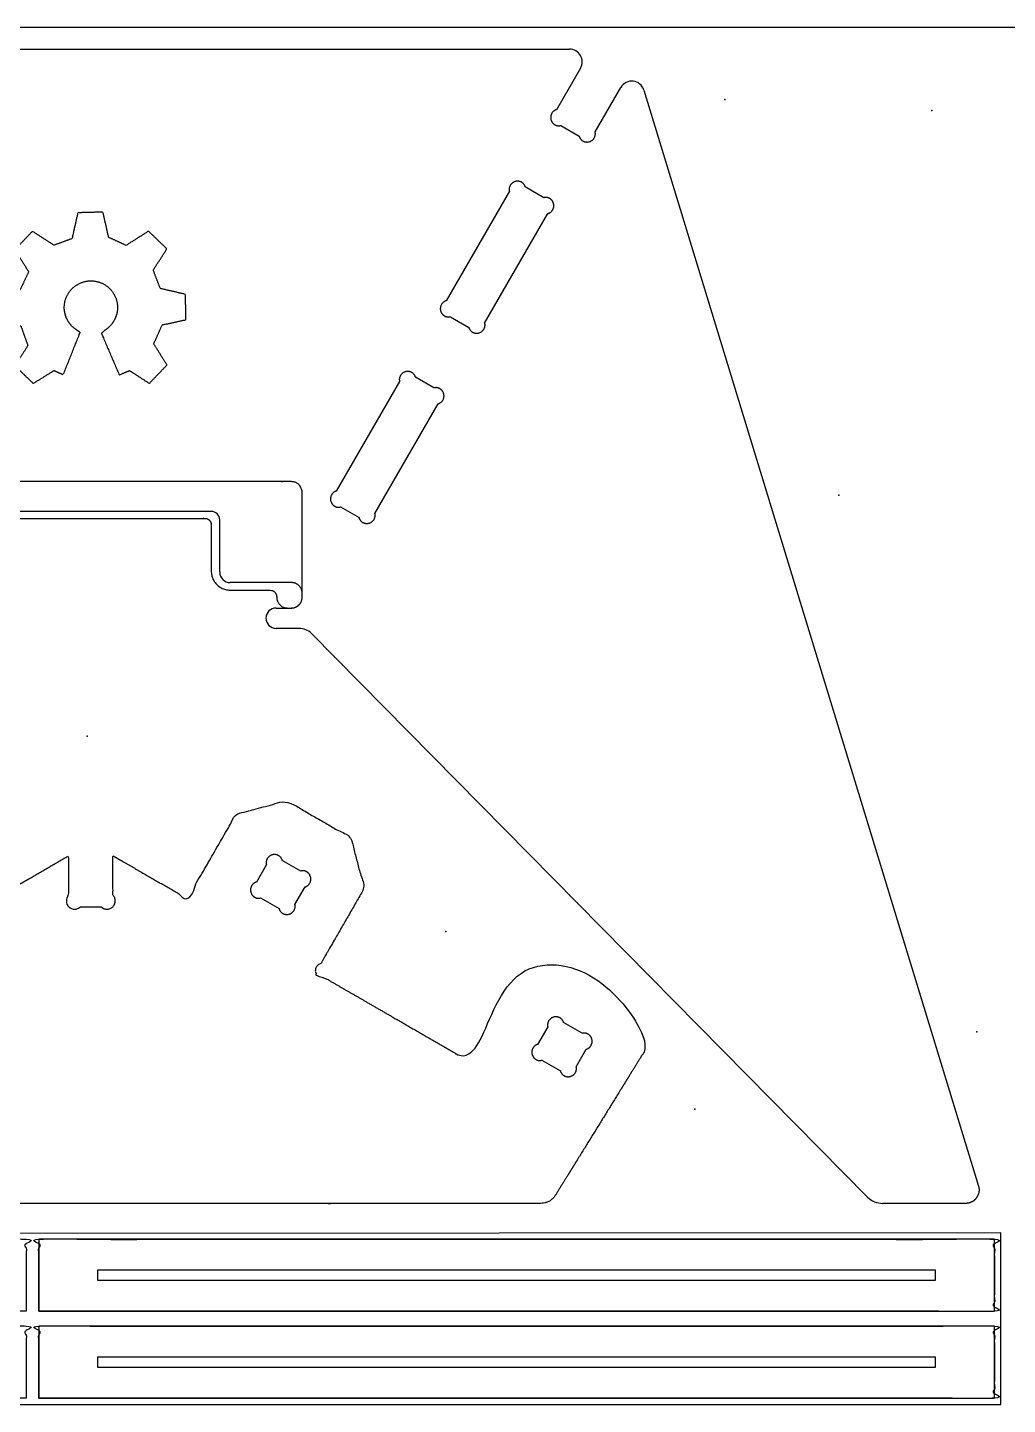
# Model space of a CAD drawing. Header units: millimetres. Extents: x 0 to 2438, y 0 to 1220.
# Drawn here: x 1238 to 1701, y 570 to 1220 of the extents above; entities that cross this region are included whole.
import ezdxf

# ---------------------------------------------------------------- set-up
doc = ezdxf.new("R2010")
doc.units = ezdxf.units.MM
doc.header["$MEASUREMENT"] = 0
for name, color, linetype, true_color in [('Board Fixings', 6, 'Continuous', 0xff00ff), ('Pockets 10mm', 5, 'Continuous', 0x0000ff), ('Pockets 5mm', 4, 'Continuous', 0x00ffff), ('Profile - inside', 30, 'Continuous', 0xff7f00), ('Profile - outside', 18, 'Continuous', 0x000000), ('Stock Perimeter', 1, 'Continuous', 0xff0007)]:
    doc.layers.add(name, color=color, linetype=linetype, true_color=true_color)

msp = doc.modelspace()

# ---------------------------------------------------------------- linework, layer by layer
at = {"layer": 'Board Fixings'}
for p in [(1567.82, 1186.09), (1665.55, 1180.78), (1621.61, 999.21), (1266.65, 885.45), (1436, 793.21), (1686.85, 745.76), (1553.68, 709.36)]:
    msp.add_point(p, dxfattribs=at)
at = {"layer": 'Pockets 10mm'}
for points, weights, knots in [([(1223.94, 1081.62), (1223.73, 1087.7), (1223.52, 1093.77), (1229.27, 1095), (1235.01, 1096.23), (1237.02, 1100.47), (1239.03, 1104.7), (1235.76, 1109.91), (1232.48, 1115.11), (1236.65, 1119.45), (1240.83, 1123.8), (1245.9, 1120.51), (1250.97, 1117.22), (1255.22, 1118.77), (1259.48, 1120.31), (1260.87, 1126.43), (1262.25, 1132.55), (1268.18, 1132.7), (1274.1, 1132.86), (1275.46, 1126.89), (1276.82, 1120.92), (1280.94, 1119.04), (1285.06, 1117.16), (1290.34, 1120.49), (1295.63, 1123.83), (1299.97, 1119.66), (1304.32, 1115.49), (1301.09, 1110.5), (1297.85, 1105.51), (1299.53, 1101.14), (1301.21, 1096.76), (1307.14, 1095.41), (1313.07, 1094.06), (1313.19, 1088.04), (1313.31, 1082.02), (1307.71, 1080.82), (1302.1, 1079.61), (1300.1, 1075.12), (1298.11, 1070.63), (1301.23, 1065.66), (1304.35, 1060.68), (1300.18, 1056.34), (1296.01, 1052), (1291.33, 1055.02), (1286.65, 1058.04), (1284.22, 1057.01), (1281.79, 1055.98), (1277.58, 1065.82), (1273.37, 1075.67), (1274.01, 1076.25), (1274.65, 1076.83), (1277.72, 1078.66), (1279.44, 1081.8), (1280.99, 1084.62), (1280.99, 1087.83), (1280.99, 1093.04), (1277.31, 1096.72), (1273.62, 1100.4), (1268.42, 1100.4), (1263.21, 1100.4), (1259.53, 1096.72), (1255.85, 1093.04), (1255.85, 1087.83), (1255.85, 1084.62), (1257.4, 1081.8), (1258.94, 1078.98), (1261.65, 1077.24), (1262.5, 1076.64), (1263.35, 1076.03), (1259.36, 1066.06), (1255.37, 1056.09), (1253.17, 1057.08), (1250.98, 1058.06), (1246.09, 1055.01), (1241.21, 1051.96), (1236.86, 1056.13), (1232.52, 1060.3), (1235.59, 1065.06), (1238.67, 1069.82), (1237.01, 1074.45), (1235.34, 1079.08), (1229.64, 1080.35), (1223.94, 1081.62)], [1, 1, 1, 1, 1, 1, 1, 1, 1, 1, 1, 1, 1, 1, 1, 1, 1, 1, 1, 1, 1, 1, 1, 1, 1, 1, 1, 1, 1, 1, 1, 1, 1, 1, 1, 1, 1, 1, 1, 1, 1, 1, 1, 1, 1, 1, 1, 1, 1, 1, 1, 0.965099563415, 1, 0.968695438767, 1, 0.923871008477, 1, 0.923888056087, 1, 0.923871008032, 1, 0.923888056532, 1, 0.96870654219, 1, 0.968963529153, 1, 1, 1, 1, 1, 1, 1, 1, 1, 1, 1, 1, 1, 1, 1, 1, 1], [178.551828, 178.551828, 178.551828, 190.704705, 190.704705, 202.452539, 202.452539, 211.835246, 211.835246, 224.128722, 224.128722, 236.172526, 236.172526, 248.260401, 248.260401, 257.320471, 257.320471, 269.862594, 269.862594, 281.717597, 281.717597, 293.959392, 293.959392, 303.016477, 303.016477, 315.516988, 315.516988, 327.560865, 327.560865, 339.449316, 339.449316, 348.822654, 348.822654, 360.985345, 360.985345, 373.030417, 373.030417, 384.502503, 384.502503, 394.331104, 394.331104, 406.074625, 406.074625, 418.119452, 418.119452, 429.25774, 429.25774, 434.539156, 434.539156, 455.95334, 455.95334, 457.685251, 457.685251, 464.664581, 464.664581, 470.95808, 470.95808, 480.827177, 480.827177, 490.696398, 490.696398, 500.56498, 500.56498, 510.433687, 510.433687, 516.72707, 516.72707, 523.02159, 523.02159, 525.114395, 525.114395, 546.586709, 546.586709, 551.395321, 551.395321, 562.916119, 562.916119, 574.960586, 574.960586, 586.29078, 586.29078, 596.128394, 596.128394, 607.809568, 607.809568, 607.809568]), ([(1180.68, 951.15), (1180.68, 945.94), (1175.68, 945.94), (1174.68, 945.94), (1173.68, 945.94), (1168.68, 945.94), (1168.68, 950.94), (1168.68, 975.77), (1168.68, 1000.59), (1168.68, 1005.59), (1173.68, 1005.59), (1268.42, 1005.59), (1363.16, 1005.59), (1368.16, 1005.59), (1368.16, 1000.59), (1368.16, 975.77), (1368.16, 950.94), (1368.16, 945.94), (1363.16, 945.94), (1362.16, 945.94), (1361.16, 945.94), (1356.16, 945.94), (1356.16, 951.15), (1356.16, 954.36), (1353.16, 954.36), (1343.71, 954.36), (1334.25, 954.36), (1325.25, 954.36), (1325.25, 963.36), (1325.25, 974.32), (1325.25, 985.27), (1325.25, 988.27), (1322.25, 988.27), (1268.42, 988.27), (1214.58, 988.27), (1211.58, 988.27), (1211.58, 985.27), (1211.58, 974.32), (1211.58, 963.36), (1211.58, 954.36), (1202.58, 954.36), (1193.13, 954.36), (1183.68, 954.36), (1180.68, 954.36), (1180.68, 951.15)], [1, 0.707106781187, 1, 1, 1, 0.707106781187, 1, 1, 1, 0.707106781187, 1, 1, 1, 0.707106781187, 1, 1, 1, 0.707106781186, 1, 1, 1, 0.707106781187, 1, 0.707106781187, 1, 1, 1, 0.707106781186, 1, 1, 1, 0.707106781187, 1, 1, 1, 0.707106781186, 1, 1, 1, 0.707106781186, 1, 1, 1, 0.707106781187, 1], [18.453531, 18.453531, 18.453531, 26.306075, 26.306075, 28.306075, 28.306075, 36.158619, 36.158619, 85.810734, 85.810734, 93.663279, 93.663279, 283.146266, 283.146266, 290.99881, 290.99881, 340.650925, 340.650925, 348.503469, 348.503469, 350.503469, 350.503469, 358.356014, 358.356014, 363.068403, 363.068403, 381.975518, 381.975518, 396.108322, 396.108322, 418.01347, 418.01347, 422.724472, 422.724472, 530.393228, 530.393228, 535.10423, 535.10423, 557.009379, 557.009379, 571.142183, 571.142183, 590.049298, 590.049298, 594.761687, 594.761687, 594.761687])]:
    msp.add_rational_spline(points, weights, degree=2, knots=knots, dxfattribs=at)
at = {"layer": 'Pockets 5mm'}
for p, q in [((1698.09, 650.9), (783.59, 650.4)), ((1698.09, 569.9), (1698.09, 650.9)), ((1271.76, 633.4), (1667.16, 633.4)), ((1271.76, 628.4), (1271.76, 633.4)), ((1667.16, 633.4), (1667.16, 628.4)), ((1667.16, 628.4), (1271.76, 628.4)), ((1271.76, 587.4), (1271.76, 592.4)), ((1271.76, 592.4), (1667.16, 592.4)), ((1667.16, 592.4), (1667.16, 587.4)), ((1667.16, 587.4), (1271.76, 587.4)), ((783.59, 569.9), (1698.09, 569.9))]:
    msp.add_line(p, q, dxfattribs=at)
at = {"layer": 'Profile - inside'}
for p, q in [((1482.28, 1139.66), (1473.54, 1144.72)), ((1466.09, 1142.72), (1436.19, 1090.94)), ((1454.37, 1080.43), (1484.28, 1132.22)), ((1438.19, 1083.48), (1446.93, 1078.43)), ((1430.42, 1049.83), (1421.67, 1054.88)), ((1414.22, 1052.89), (1384.32, 1001.1)), ((1402.5, 990.6), (1432.41, 1042.38)), ((1386.32, 993.65), (1395.06, 988.6)), ((1367.54, 821.75), (1358.8, 826.79)), ((1351.35, 824.8), (1346.55, 816.48)), ((1364.74, 805.99), (1369.54, 814.3)), ((1348.55, 809.04), (1357.29, 803.99)), ((1484.2, 748.19), (1479.4, 739.88)), ((1500.39, 745.14), (1491.65, 750.19)), ((1497.59, 729.38), (1502.38, 737.69)), ((1481.4, 732.43), (1490.14, 727.38))]:
    msp.add_line(p, q, dxfattribs=at)
for points, weights, knots in [([(1473.54, 1144.72), (1472.87, 1147.47), (1469.86, 1147.47), (1465.94, 1147.47), (1465.93, 1143.54), (1465.93, 1143.03), (1466.09, 1142.72)], [0.914712553985, 0.759285865668, 1.0002527894, 0.707285530287, 1.0002527894, 0.94888877616, 0.915535394004], [-2.740159, -2.740159, -2.740159, -1.646905, -1.646905, -0.319243, -0.319243, -0.084835, -0.084835, -0.084835]), ([(1484.28, 1132.22), (1484.63, 1132.23), (1485.07, 1132.49), (1488.48, 1134.46), (1486.51, 1137.86), (1485.01, 1140.47), (1482.28, 1139.66)], [0.914977701922, 0.948373349087, 0.999900834094, 0.707036660302, 0.999900834094, 0.75876932538, 0.914712553985], [-15.495836, -15.495836, -15.495836, -15.261428, -15.261428, -13.933766, -13.933766, -12.840512, -12.840512, -12.840512]), ([(1436.19, 1090.94), (1435.84, 1090.91), (1435.4, 1090.66), (1431.99, 1088.69), (1433.96, 1085.29), (1435.46, 1082.68), (1438.19, 1083.48)], [0.915535394004, 0.94888877616, 1.0002527894, 0.707285530287, 1.0002527894, 0.759160247992, 0.914874711802], [14.741891, 14.741891, 14.741891, 14.976298, 14.976298, 16.30396, 16.30396, 17.397215, 17.397215, 17.397215]), ([(1446.93, 1078.43), (1447.59, 1075.67), (1450.61, 1075.67), (1454.54, 1075.67), (1454.54, 1079.6), (1454.54, 1080.12), (1454.37, 1080.43)], [0.914874711802, 0.758871304154, 1.00005590246, 0.707146310193, 1.00005590246, 0.948340787168, 0.91488696733], [27.493567, 27.493567, 27.493567, 28.586821, 28.586821, 29.914483, 29.914483, 30.148891, 30.148891, 30.148891]), ([(1421.67, 1054.88), (1421.01, 1057.64), (1418, 1057.64), (1414.07, 1057.64), (1414.07, 1053.71), (1414.07, 1053.2), (1414.22, 1052.89)], [0.914712553985, 0.759285865668, 1.0002527894, 0.707285530287, 1.0002527894, 0.94888877616, 0.915535394004], [-2.740159, -2.740159, -2.740159, -1.646905, -1.646905, -0.319243, -0.319243, -0.084835, -0.084835, -0.084835]), ([(1432.41, 1042.38), (1432.76, 1042.4), (1433.21, 1042.66), (1436.61, 1044.62), (1434.65, 1048.02), (1433.14, 1050.64), (1430.42, 1049.83)], [0.914977701922, 0.948373349087, 0.999900834094, 0.707036660302, 0.999900834094, 0.75876932538, 0.914712553985], [-15.495836, -15.495836, -15.495836, -15.261428, -15.261428, -13.933766, -13.933766, -12.840512, -12.840512, -12.840512]), ([(1384.32, 1001.1), (1383.97, 1001.08), (1383.53, 1000.82), (1380.12, 998.86), (1382.09, 995.46), (1383.6, 992.85), (1386.32, 993.65)], [0.915535394004, 0.94888877616, 1.0002527894, 0.707285530287, 1.0002527894, 0.759160247992, 0.914874711802], [14.741891, 14.741891, 14.741891, 14.976298, 14.976298, 16.30396, 16.30396, 17.397215, 17.397215, 17.397215]), ([(1395.06, 988.6), (1395.72, 985.84), (1398.74, 985.84), (1402.67, 985.84), (1402.67, 989.77), (1402.67, 990.29), (1402.5, 990.6)], [0.914874711802, 0.758871304154, 1.00005590246, 0.707146310193, 1.00005590246, 0.948340787168, 0.91488696733], [27.493567, 27.493567, 27.493567, 28.586821, 28.586821, 29.914483, 29.914483, 30.148891, 30.148891, 30.148891]), ([(1358.8, 826.79), (1358.13, 829.55), (1355.12, 829.55), (1351.19, 829.55), (1351.19, 825.62), (1351.19, 825.11), (1351.35, 824.8)], [0.998788532958, 0.829119450548, 1.0922211219, 0.772316961852, 1.0922211219, 1.03635413562, 0.999999999999], [-273.352606, -273.352606, -273.352606, -272.258997, -272.258997, -270.930856, -270.930856, -270.697282, -270.697282, -270.697282]), ([(1369.54, 814.3), (1369.88, 814.32), (1370.33, 814.58), (1373.73, 816.55), (1371.76, 819.95), (1370.26, 822.55), (1367.54, 821.75)], [1, 1.03635413562, 1.0922211219, 0.772316961852, 1.0922211219, 0.829119450548, 0.998788532958], [-286.097273, -286.097273, -286.097273, -285.863699, -285.863699, -284.535558, -284.535558, -283.44195, -283.44195, -283.44195]), ([(1346.55, 816.48), (1346.21, 816.46), (1345.76, 816.21), (1342.36, 814.24), (1344.33, 810.84), (1345.83, 808.23), (1348.55, 809.04)], [0.999999999999, 1.03635413562, 1.0922211219, 0.772316961853, 1.0922211219, 0.829119450549, 0.99878853296], [-261.09806, -261.09806, -261.09806, -260.864486, -260.864486, -259.536344, -259.536344, -258.442736, -258.442736, -258.442736]), ([(1357.29, 803.99), (1357.96, 801.24), (1360.97, 801.24), (1364.9, 801.24), (1364.9, 805.17), (1364.9, 805.68), (1364.74, 805.99)], [0.99878853296, 0.829139894169, 1.09223504656, 0.772326808073, 1.09223504656, 1.03636734803, 1.00001274894], [-248.353392, -248.353392, -248.353392, -247.259841, -247.259841, -245.93172, -245.93172, -245.69815, -245.69815, -245.69815]), ([(1491.65, 750.19), (1490.98, 752.94), (1487.97, 752.94), (1484.04, 752.94), (1484.04, 749.01), (1484.04, 748.5), (1484.2, 748.19)], [0.998788532958, 0.829119450548, 1.0922211219, 0.772316961852, 1.0922211219, 1.03635413562, 0.999999999999], [-273.352606, -273.352606, -273.352606, -272.258997, -272.258997, -270.930856, -270.930856, -270.697282, -270.697282, -270.697282]), ([(1502.38, 737.69), (1502.73, 737.72), (1503.17, 737.97), (1506.58, 739.94), (1504.61, 743.34), (1503.1, 745.94), (1500.39, 745.14)], [1, 1.03635413562, 1.0922211219, 0.772316961852, 1.0922211219, 0.829119450548, 0.998788532958], [-286.097273, -286.097273, -286.097273, -285.863699, -285.863699, -284.535558, -284.535558, -283.44195, -283.44195, -283.44195]), ([(1479.4, 739.88), (1479.05, 739.85), (1478.61, 739.6), (1475.21, 737.63), (1477.17, 734.23), (1478.68, 731.63), (1481.4, 732.43)], [0.999999999999, 1.03635413562, 1.0922211219, 0.772316961853, 1.0922211219, 0.829119450549, 0.99878853296], [-261.09806, -261.09806, -261.09806, -260.864486, -260.864486, -259.536344, -259.536344, -258.442736, -258.442736, -258.442736]), ([(1490.14, 727.38), (1490.8, 724.63), (1493.81, 724.63), (1497.74, 724.63), (1497.74, 728.56), (1497.74, 729.07), (1497.59, 729.38)], [0.99878853296, 0.829139894169, 1.09223504656, 0.772326808073, 1.09223504656, 1.03636734803, 1.00001274894], [-248.353392, -248.353392, -248.353392, -247.259841, -247.259841, -245.93172, -245.93172, -245.69815, -245.69815, -245.69815])]:
    msp.add_rational_spline(points, weights, degree=2, knots=knots, dxfattribs=at)
at = {"layer": 'Profile - outside'}
for p, q in [((1042.41, 1209.8), (1494.42, 1209.8)), ((1499.62, 1200.8), (1488.3, 1181.21)), ((1506.49, 1170.7), (1518.62, 1191.72)), ((1529.56, 1190.47), (1687.58, 673.04)), ((1490.3, 1173.75), (1499.04, 1168.7)), ((1325.25, 991.51), (1211.58, 991.51)), ((1329.25, 966.16), (1329.25, 987.51)), ((1329.25, 962.94), (1329.25, 966.16)), ((1363.16, 957.94), (1334.25, 957.94)), ((1368.16, 950.94), (1368.16, 952.94)), ((1355.91, 945.94), (1363.16, 945.94)), ((1366.83, 936.31), (1355.91, 936.31)), ((1635.19, 667.82), (1372.53, 933.93)), ((1680.35, 664.83), (1642.32, 664.83)), ((1680.93, 664.83), (1680.35, 664.83)), ((1681.07, 664.83), (1680.93, 664.83)), ((1681.22, 664.83), (1681.07, 664.83)), ((1681.5, 664.83), (1681.22, 664.83)), ((1695.09, 647.9), (1243.84, 647.9)), ((1243.84, 647.9), (1243.84, 613.9)), ((1695.09, 613.9), (1695.09, 647.9)), ((1243.84, 613.9), (1695.09, 613.9)), ((1695.09, 606.9), (1243.84, 606.9)), ((1243.84, 606.9), (1243.84, 572.9)), ((1695.09, 572.9), (1695.09, 606.9)), ((1243.84, 572.9), (1695.09, 572.9))]:
    msp.add_line(p, q, dxfattribs=at)
for centre, radius, start, end in [((1494.42, 1203.8), 6, 329.99411, 90), ((1523.82, 1188.72), 6, 16.9822, 149.99411), ((1325.25, 987.51), 4, 0, 90), ((1334.25, 962.94), 5, 180, 270), ((1355.91, 941.13), 4.81, 90, 270), ((1366.83, 928.31), 8, 44.62534, 90), ((1642.32, 674.86), 10.02, 224.62534, 270)]:
    msp.add_arc(centre, radius, start, end, dxfattribs=at)
for points, weights, knots in [([(1488.3, 1181.21), (1487.95, 1181.18), (1487.51, 1180.93), (1484.11, 1178.96), (1486.07, 1175.56), (1487.58, 1172.95), (1490.3, 1173.75)], [1.00070708942, 1.03716330291, 1.09330564632, 0.773083836422, 1.09330564632, 0.829784424883, 0.999984902503], [1673.815079, 1673.815079, 1673.815079, 1674.049487, 1674.049487, 1675.377148, 1675.377148, 1676.470403, 1676.470403, 1676.470403]), ([(1499.04, 1168.7), (1499.71, 1165.94), (1502.72, 1165.94), (1506.65, 1165.94), (1506.65, 1169.87), (1506.65, 1170.39), (1506.49, 1170.7)], [0.999984902503, 0.829468812395, 1.09309028058, 0.772931549849, 1.09309028058, 1.03656542106, 0.999999795968], [1686.566755, 1686.566755, 1686.566755, 1687.660009, 1687.660009, 1688.987671, 1688.987671, 1689.222079, 1689.222079, 1689.222079]), ([(1309.81, 811.13), (1294.33, 820.03), (1278.85, 828.94), (1278.85, 819.6), (1278.85, 810.27), (1279.14, 810.07), (1279.4, 809.63), (1281.36, 806.23), (1277.96, 804.26), (1275.35, 802.76), (1273.4, 804.81), (1268.35, 804.81), (1263.31, 804.81), (1261.35, 802.76), (1258.74, 804.26), (1255.34, 806.23), (1257.3, 809.63), (1257.56, 810.07), (1257.85, 810.27), (1257.85, 819.59), (1257.85, 828.91), (1242.44, 820.01), (1227.02, 811.12), (1226.34, 808.58), (1223.71, 808.58), (1220.28, 808.58), (1220.28, 812.01), (1220.28, 812.46), (1220.4, 812.9), (1210.11, 830.74), (1199.82, 848.57), (1187.89, 851.77), (1175.97, 854.97), (1160.84, 846.24), (1145.71, 837.52), (1142.52, 825.59), (1139.32, 813.66), (1149.6, 795.83), (1159.89, 778), (1162.43, 777.32), (1162.43, 774.69), (1162.43, 771.26), (1159, 771.26), (1158.55, 771.26), (1158.11, 771.38), (1126.25, 753), (1094.39, 734.63), (1093.71, 732.09), (1091.08, 732.09), (1087.65, 732.09), (1087.65, 735.52), (1087.65, 735.97), (1087.77, 736.41), (1077.48, 754.24), (1067.19, 772.07), (1055.27, 775.27), (1043.34, 778.47), (1028.22, 769.75), (1013.09, 761.02), (1009.89, 749.1), (1006.69, 737.17), (1027.9, 702.9), (1049.11, 668.62), (1051.45, 664.83), (1055.91, 664.83), (1268.42, 664.84), (1480.93, 664.85), (1485.4, 664.85), (1487.74, 668.65), (1508.95, 702.92), (1530.15, 737.19), (1526.95, 749.12), (1523.75, 761.04), (1508.62, 769.77), (1493.49, 778.49), (1481.57, 775.29), (1469.64, 772.09), (1459.35, 754.25), (1449.07, 736.42), (1449.19, 735.98), (1449.19, 735.53), (1449.19, 732.1), (1445.76, 732.1), (1443.13, 732.1), (1442.45, 734.64), (1410.58, 753.01), (1378.72, 771.39), (1378.28, 771.27), (1377.83, 771.27), (1374.4, 771.27), (1374.4, 774.7), (1374.4, 777.33), (1376.94, 778.01), (1387.23, 795.84), (1397.52, 813.67), (1394.32, 825.6), (1391.12, 837.52), (1375.99, 846.25), (1360.86, 854.98), (1348.94, 851.78), (1337.01, 848.58), (1326.72, 830.74), (1316.43, 812.9), (1316.55, 812.47), (1316.55, 812.01), (1316.55, 808.59), (1313.12, 808.59), (1310.49, 808.59), (1309.81, 811.13)], [0.99999977383, 0.99999977383, 0.99999977383, 0.99999977383, 0.99999977383, 1.03643022412, 1.09253289958, 0.772537421964, 1.09253289958, 0.8291977884, 0.999277722823, 0.999277722823, 0.999277722823, 0.8291977884, 1.09253289958, 0.772537421964, 1.09253289958, 1.03643022412, 0.99999977383, 0.99999977383, 0.99999977383, 0.99999977383, 0.99999977383, 0.829695818058, 1.0932535477, 0.773046997136, 1.0932535477, 1.03666186398, 1.00007363528, 1.00007363528, 1.00007363528, 1.00007363528, 1.00007363528, 1.00007363528, 1.00007363528, 1.00007363528, 1.00007363528, 1.00007363528, 1.00007363528, 0.829639313616, 1.09325397923, 0.773047302272, 1.09325397923, 1.03660525272, 1.00000031946, 1.00000031946, 1.00000031946, 0.829679873047, 1.09324296405, 0.773039513362, 1.09324296405, 1.03662807496, 1.00003324286, 1.00003324286, 1.00003324286, 1.00003324286, 1.00003324286, 1.00003324286, 1.00003324286, 1.00003324286, 1.00003324286, 1.00003324286, 1.00003324286, 0.873576979811, 1.00003324286, 1.00003324286, 1.00003324286, 0.873232442414, 1.00003324286, 1.00003324286, 1.00003324286, 1.00003324286, 1.00003324286, 1.00003324286, 1.00003324286, 1.00003324286, 1.00003324286, 1.00003324286, 1.00003324286, 1.03662807955, 1.09324298312, 0.773039526851, 1.09324298312, 0.829679950363, 1.00000025569, 1.00000025569, 1.00000025569, 1.03660519121, 1.0932539286, 0.773047266471, 1.0932539286, 0.829639275194, 1.00007358897, 1.00007358897, 1.00007358897, 1.00007358897, 1.00007358897, 1.00007358897, 1.00007358897, 1.00007358897, 1.00007358897, 1.00007358897, 1.00007358897, 1.03666181138, 1.093253478, 0.773046947849, 1.093253478, 0.829695890834, 0.99999954766], [2849.921817, 2849.921817, 2849.921817, 2885.580898, 2885.580898, 2890.210538, 2890.210538, 2890.444946, 2890.444946, 2891.772607, 2891.772607, 2892.865862, 2892.865862, 2902.956885, 2902.956885, 2904.050139, 2904.050139, 2905.377801, 2905.377801, 2905.612208, 2905.612208, 2910.233531, 2910.233531, 2945.826949, 2945.826949, 2946.001491, 2946.001491, 2946.213549, 2946.213549, 2946.251027, 2946.251027, 2947.872336, 2947.872336, 2948.844608, 2948.844608, 2950.219609, 2950.219609, 2951.191881, 2951.191881, 2952.812786, 2952.812786, 2952.987365, 2952.987365, 2953.199423, 2953.199423, 2953.236939, 2953.236939, 3026.796546, 3026.796546, 3026.971093, 3026.971093, 3027.18315, 3027.18315, 3027.220644, 3027.220644, 3028.841736, 3028.841736, 3029.814008, 3029.814008, 3031.189008, 3031.189008, 3032.16128, 3032.16128, 3112.769803, 3112.769803, 3120.903432, 3120.903432, 3545.929009, 3545.929009, 3554.073956, 3554.073956, 3634.671161, 3634.671161, 3635.643433, 3635.643433, 3637.018433, 3637.018433, 3637.990705, 3637.990705, 3639.611797, 3639.611797, 3639.649291, 3639.649291, 3639.861348, 3639.861348, 3640.035895, 3640.035895, 3713.595502, 3713.595502, 3713.633018, 3713.633018, 3713.845076, 3713.845076, 3714.019655, 3714.019655, 3715.64056, 3715.64056, 3716.612832, 3716.612832, 3717.987833, 3717.987833, 3718.960105, 3718.960105, 3720.581414, 3720.581414, 3720.618892, 3720.618892, 3720.83095, 3720.83095, 3721.005492, 3721.005492, 3721.005492]), ([(1687.58, 673.04), (1688.51, 669.98), (1686.61, 667.41), (1684.7, 664.83), (1681.5, 664.83)], [0.999999795968, 0.893028284742, 0.999999948992, 0.893028233733, 0.999999897984], [1748.7116177, 1748.7116177, 1748.7116177, 1748.9450007, 1748.9450007, 1749.1783837, 1749.1783837, 1749.1783837])]:
    msp.add_rational_spline(points, weights, degree=2, knots=knots, dxfattribs=at)
for points, weights in [([(1368.16, 952.94), (1368.16, 957.94), (1363.16, 957.94)], [1, 0.707106851018, 0.999999860338]), ([(1363.16, 945.94), (1368.16, 945.94), (1368.16, 950.94)], [1, 0.707106781187, 1])]:
    msp.add_rational_spline(points, weights, degree=2, dxfattribs=at)
for points, knots in [([(1237.84, 613.9), (1237.84, 630.9), (1237.84, 647.9), (1012.21, 647.89), (786.59, 647.87), (786.59, 630.87), (786.59, 613.87), (1012.21, 613.89), (1237.84, 613.9)], [936.501259, 936.501259, 936.501259, 970.500763, 970.500763, 1421.75164, 1421.75164, 1455.751145, 1455.751145, 1907.002022, 1907.002022, 1907.002022]), ([(1243.84, 613.9), (1469.47, 613.9), (1695.09, 613.9), (1695.09, 630.9), (1695.09, 647.9), (1469.47, 647.9), (1243.84, 647.9), (1243.84, 630.9), (1243.84, 613.9)], [-1907.002022, -1907.002022, -1907.002022, -1455.751145, -1455.751145, -1421.75164, -1421.75164, -970.500763, -970.500763, -936.501259, -936.501259, -936.501259]), ([(1237.84, 572.9), (1237.84, 589.9), (1237.84, 606.9), (1012.22, 606.89), (786.59, 606.87), (786.59, 589.87), (786.59, 572.87), (1012.22, 572.89), (1237.84, 572.9)], [936.501259, 936.501259, 936.501259, 970.500763, 970.500763, 1421.75164, 1421.75164, 1455.751145, 1455.751145, 1907.002022, 1907.002022, 1907.002022]), ([(1243.84, 572.9), (1469.47, 572.9), (1695.09, 572.9), (1695.09, 589.9), (1695.09, 606.9), (1469.47, 606.9), (1243.84, 606.9), (1243.84, 589.9), (1243.84, 572.9)], [-1907.002022, -1907.002022, -1907.002022, -1455.751145, -1455.751145, -1421.75164, -1421.75164, -970.500763, -970.500763, -936.501259, -936.501259, -936.501259])]:
    msp.add_open_spline(points, degree=2, knots=knots, dxfattribs=at)
at = {"layer": 'Stock Perimeter'}
msp.add_line((2438, 1220), (0, 1220), dxfattribs=at)

doc.saveas('drawing.dxf')
